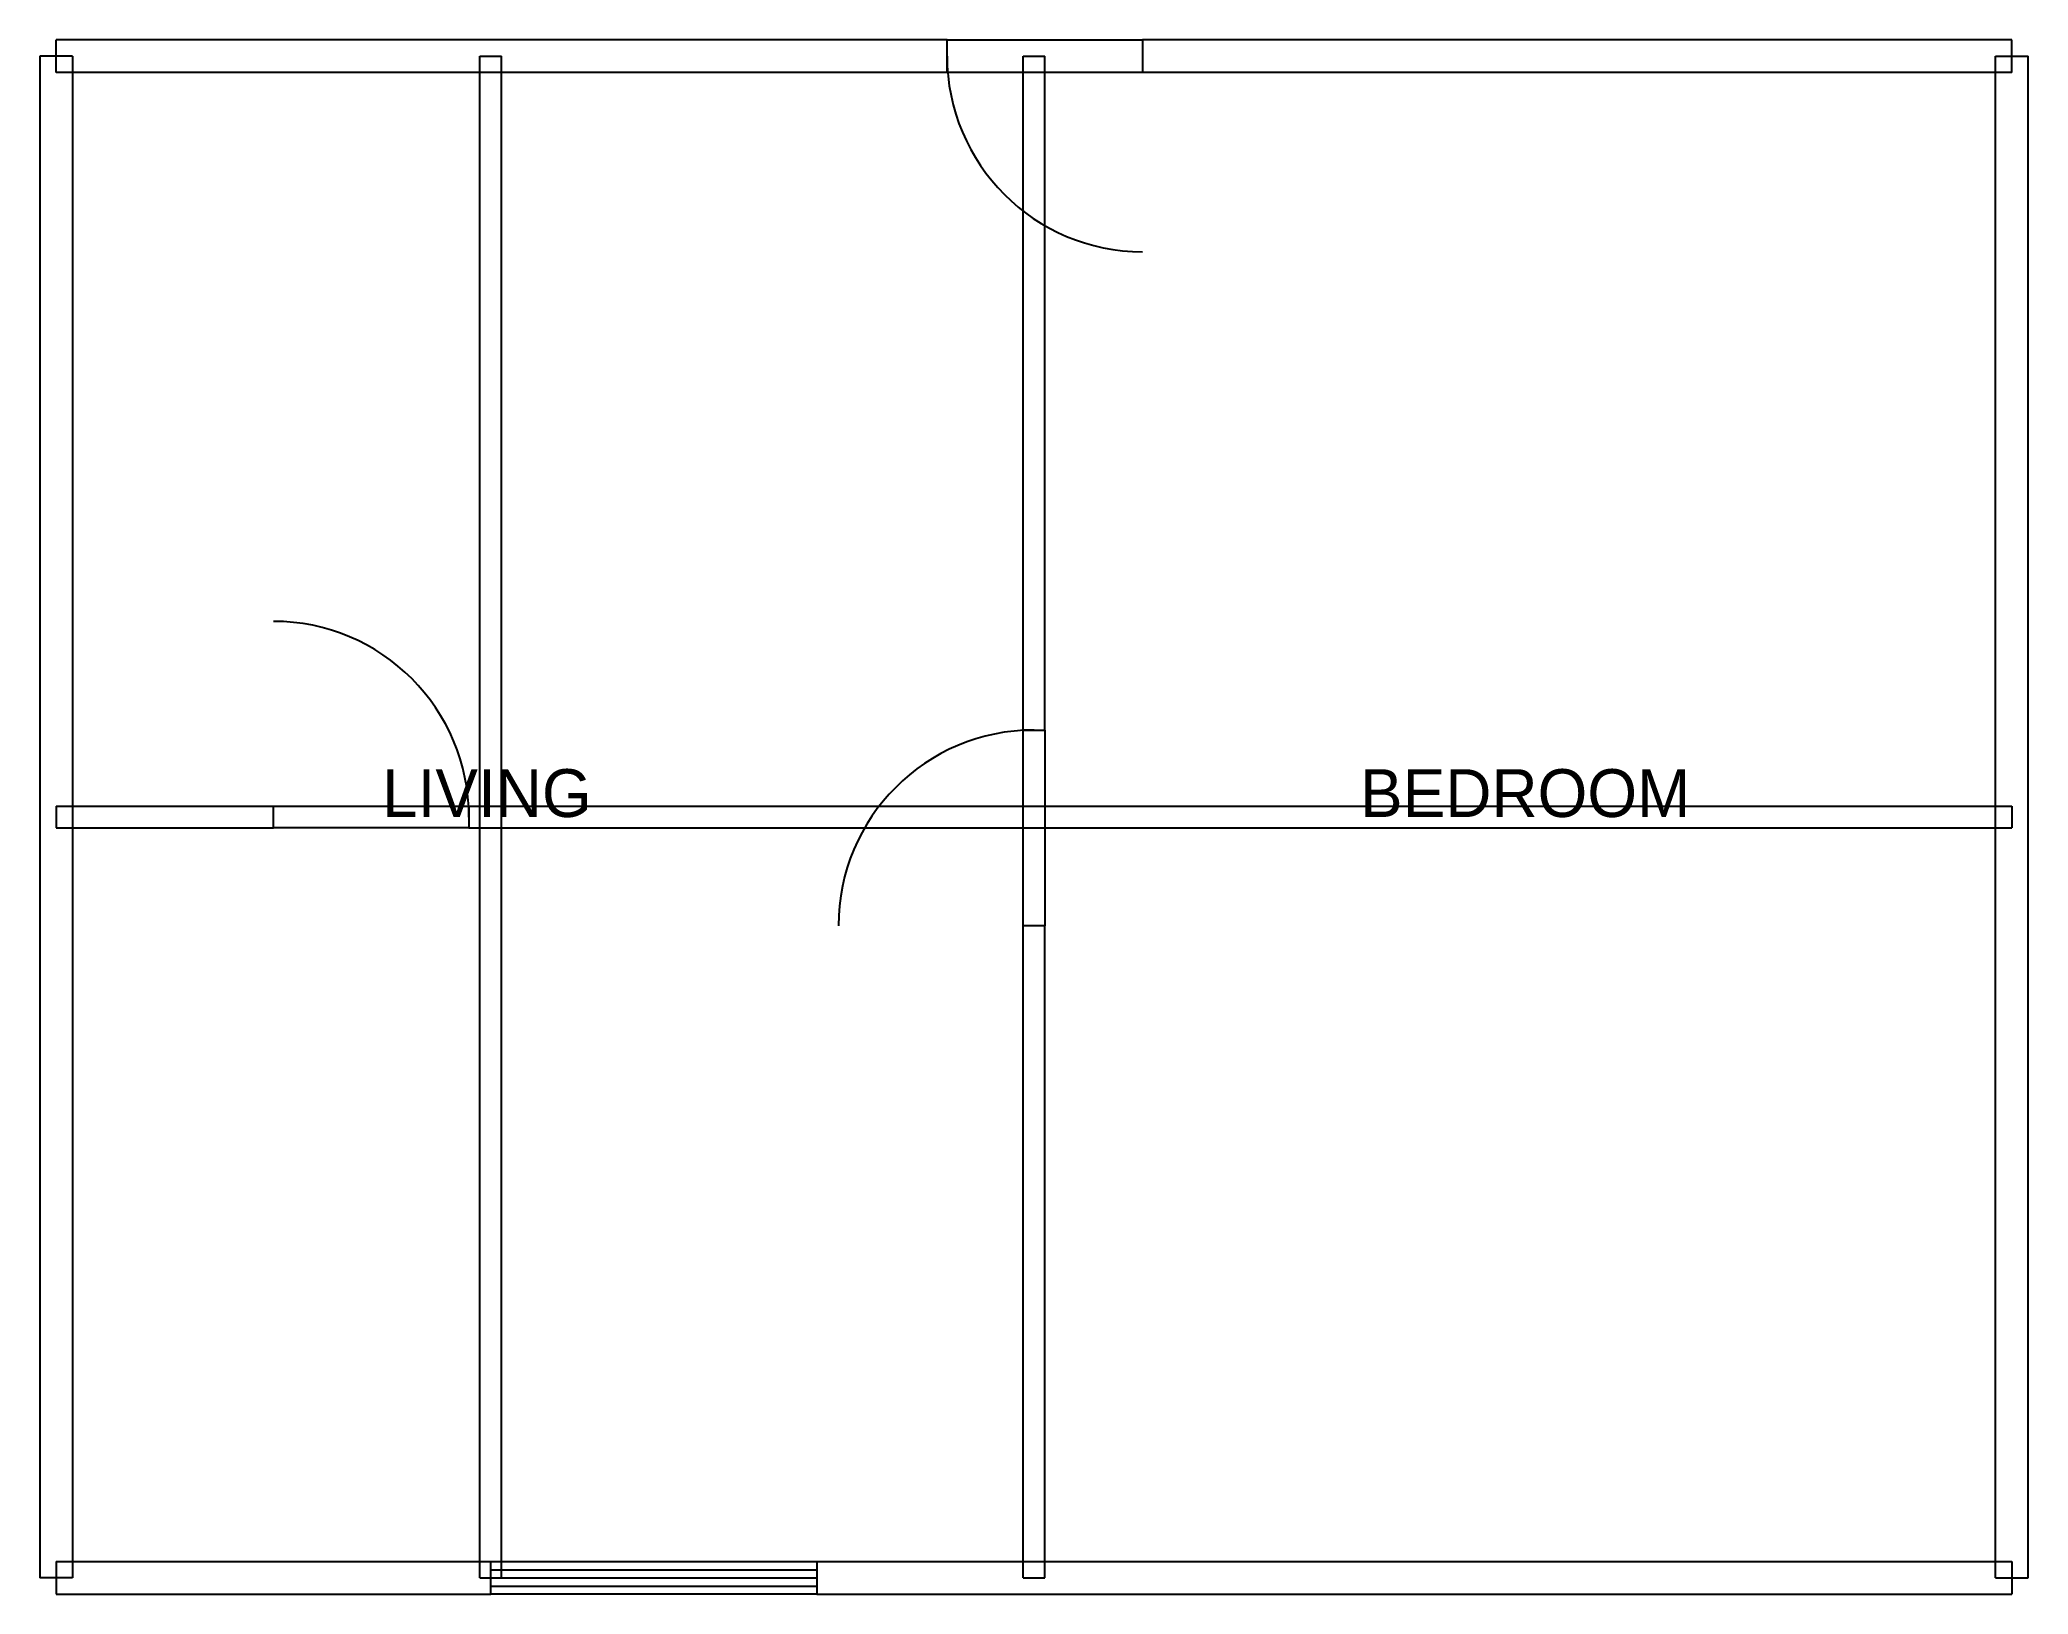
# Model space of a CAD drawing. Header units: millimetres. Extents: x -75 to 9075, y -75 to 7075.
import ezdxf

# ---------------------------------------------------------------- set-up
doc = ezdxf.new("R2010")
doc.units = ezdxf.units.MM
for name, color, linetype in [('A-ANNO-TEXT', 2, 'Continuous'), ('A-DOOR', 3, 'Continuous'), ('A-GLAZ', 4, 'Continuous'), ('A-WALL', 7, 'Continuous')]:
    doc.layers.add(name, color=color, linetype=linetype)

msp = doc.modelspace()

# ---------------------------------------------------------------- linework, layer by layer
at = {"layer": 'A-DOOR'}
for points in [[(5000, 6925), (4100, 6925), (4100, 7075), (5000, 7075)], [(4450, 3000), (4450, 3900), (4550, 3900), (4550, 3000)], [(1000, 3550), (1900, 3550), (1900, 3450), (1000, 3450)]]:
    msp.add_lwpolyline(points, close=True, dxfattribs=at)
for centre, start, end in [((5000, 7000), 180, 270), ((1000, 3500), 0, 90), ((4500, 3000), 90, 180)]:
    msp.add_arc(centre, 900, start, end, dxfattribs=at)
at = {"layer": 'A-GLAZ'}
for p, q in [((2000, 37.5), (3500, 37.5)), ((2000, 0), (3500, 0)), ((2000, -37.5), (3500, -37.5))]:
    msp.add_line(p, q, dxfattribs=at)
msp.add_lwpolyline([(2000, 75), (3500, 75), (3500, -75), (2000, -75)], close=True, dxfattribs=at)
at = {"layer": 'A-WALL'}
for p, q in [((4100, 7075), (0, 7075)), ((0, 6925), (0, 7075)), ((9000, 7075), (5000, 7075)), ((9000, 6925), (9000, 7075)), ((-75, 7000), (-75, 0)), ((75, 7000), (-75, 7000)), ((75, 7000), (75, 0)), ((1950, 0), (1950, 7000)), ((1950, 7000), (2050, 7000)), ((2050, 0), (2050, 7000)), ((4450, 3900), (4450, 7000)), ((4450, 7000), (4550, 7000)), ((4550, 3900), (4550, 7000)), ((8925, 0), (8925, 7000)), ((8925, 7000), (9075, 7000)), ((9075, 0), (9075, 7000)), ((4100, 6925), (0, 6925)), ((9000, 6925), (5000, 6925)), ((0, 3550), (1000, 3550)), ((0, 3550), (0, 3450)), ((1900, 3550), (9000, 3550)), ((9000, 3550), (9000, 3450)), ((0, 3450), (1000, 3450)), ((1900, 3450), (9000, 3450)), ((4450, 0), (4450, 3000)), ((4550, 0), (4550, 3000)), ((75, 0), (-75, 0)), ((0, 75), (2000, 75)), ((0, 75), (0, -75)), ((1950, 0), (2050, 0)), ((3500, 75), (9000, 75)), ((4450, 0), (4550, 0)), ((8925, 0), (9075, 0)), ((9000, 75), (9000, -75)), ((0, -75), (2000, -75)), ((3500, -75), (9000, -75))]:
    msp.add_line(p, q, dxfattribs=at)

# ---------------------------------------------------------------- texts
at = {"layer": 'A-ANNO-TEXT'}
for s, p in [('LIVING', (1500, 3500)), ('BEDROOM', (6000, 3500))]:
    msp.add_text(s, height=220, dxfattribs=at).set_placement(p)

doc.saveas('drawing.dxf')
